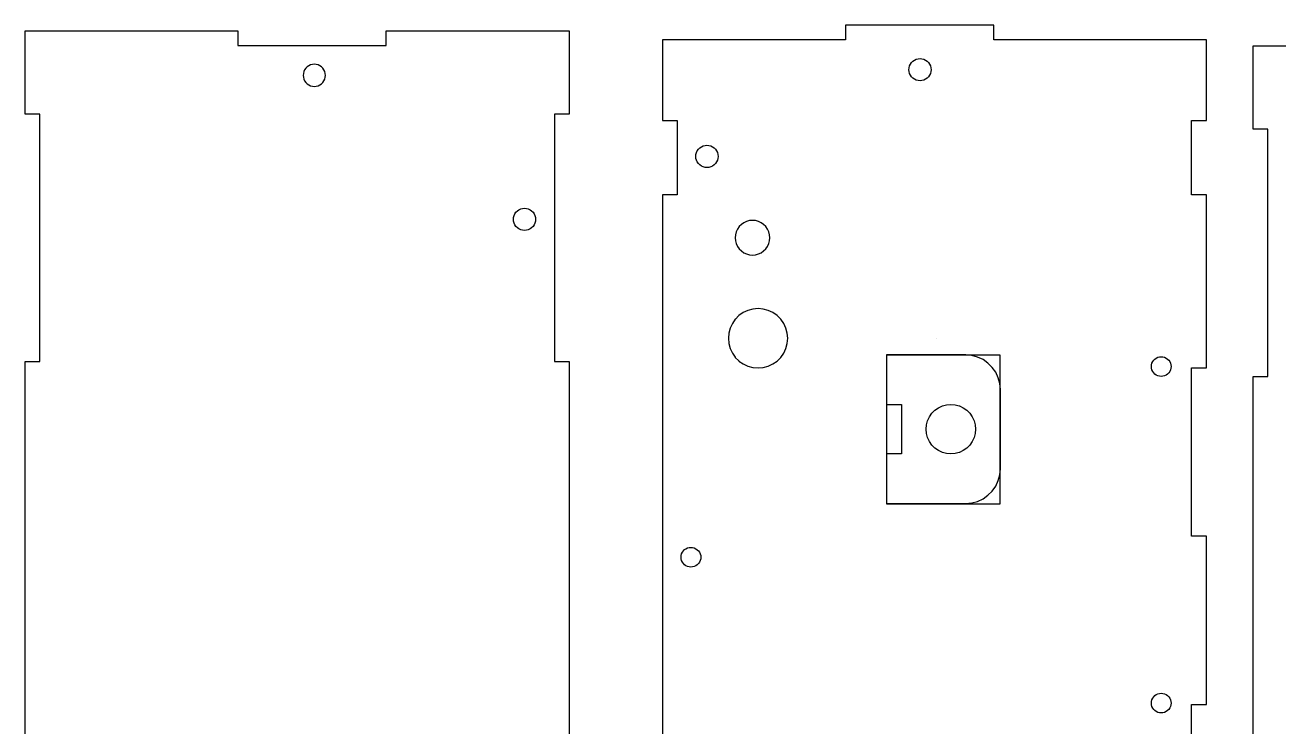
# Model space of a CAD drawing. Extents: x 6 to 603, y 12 to 301.
# Drawn here: x 8.3 to 261.8, y 159.2 to 301 of the extents above; entities that cross this region are included whole.
import ezdxf

# ---------------------------------------------------------------- set-up
doc = ezdxf.new("R2010")
doc.units = 0
doc.layers.add('Layer_1', color=7, linetype='CONTINUOUS')

msp = doc.modelspace()

# ---------------------------------------------------------------- linework, layer by layer
at = {"layer": 'Layer_1', "color": 7}
for p, q in [((8.305871, 299.859528), (8.305871, 299.915521)), ((8.305871, 299.915521), (51.16318, 299.915521)), ((8.305871, 283.064512), (8.305871, 299.859528)), ((51.16318, 299.915521), (51.306493, 299.915521)), ((51.306493, 299.915521), (51.306493, 296.925517)), ((81.306518, 299.905643), (81.306518, 299.915521)), ((81.306518, 299.915521), (118.182971, 299.915521)), ((81.306518, 296.91564), (81.306518, 299.905643)), ((118.182971, 299.915521), (118.306387, 299.915521)), ((118.306387, 299.915521), (118.306387, 299.859528)), ((118.306387, 299.859528), (118.306387, 283.064512)), ((174.241595, 301.045875), (174.141632, 301.045875)), ((174.141632, 301.045875), (174.141632, 298.055872)), ((204.141685, 301.045875), (174.241595, 301.045875)), ((204.141685, 301.035998), (204.141685, 301.045875)), ((204.141685, 298.045994), (204.141685, 301.035998)), ((51.306493, 296.925517), (51.306465, 296.91564)), ((51.306465, 296.91564), (81.206498, 296.91564)), ((81.206498, 296.91564), (81.306518, 296.91564)), ((174.018329, 298.045994), (137.14178, 298.045994)), ((137.14178, 298.045994), (137.14178, 281.811302)), ((174.141632, 298.045994), (174.018329, 298.045994)), ((174.141632, 298.055872), (174.141632, 298.045994)), ((246.998964, 298.045994), (204.141685, 298.045994)), ((247.142277, 298.045994), (246.998964, 298.045994)), ((247.142277, 297.991695), (247.142277, 298.045994)), ((247.142277, 281.757003), (247.142277, 297.991695)), ((256.566424, 296.818696), (256.566424, 296.874689)), ((256.566424, 296.874689), (299.423723, 296.874689)), ((256.566424, 280.02368), (256.566424, 296.818696)), ((188.111463, 293.974205), (188.465737, 294.13939)), ((188.465737, 294.13939), (188.468559, 294.13939)), ((188.468559, 294.13939), (188.846116, 294.240482)), ((188.846116, 294.240595), (189.235526, 294.274687)), ((188.846116, 294.240482), (188.846116, 294.240595)), ((189.235526, 294.274687), (189.235526, 294.274602)), ((189.235526, 294.274602), (189.624936, 294.240482)), ((189.624936, 294.240482), (189.624936, 294.240482)), ((189.624936, 294.240482), (190.002521, 294.139305)), ((190.002521, 294.139305), (190.002521, 294.139305)), ((190.002521, 294.139305), (190.356795, 293.974092)), ((64.660825, 291.653296), (64.55962, 291.275288)), ((64.82601, 292.007287), (64.660825, 291.653296)), ((64.660825, 291.653296), (64.660825, 291.653296)), ((65.050207, 292.328287), (64.82601, 292.007287)), ((64.82601, 292.007287), (64.82601, 292.007287)), ((65.326616, 292.605288), (65.050207, 292.328287)), ((65.050207, 292.328287), (65.050207, 292.328287)), ((65.646825, 292.829288), (65.326616, 292.605288)), ((65.326616, 292.605288), (65.326616, 292.605288)), ((66.001098, 292.995291), (65.646825, 292.829288)), ((65.646825, 292.829288), (65.646825, 292.829288)), ((66.378684, 293.096298), (66.001098, 292.995291)), ((66.001098, 292.995291), (66.001098, 292.995291)), ((66.768094, 293.130278), (66.378684, 293.096298)), ((66.378684, 293.096298), (66.378684, 293.096298)), ((66.770916, 293.130278), (66.768094, 293.130278)), ((67.160326, 293.096298), (66.770916, 293.130278)), ((67.163148, 293.096298), (67.160326, 293.096298)), ((67.540705, 292.995291), (67.163148, 293.096298)), ((67.894979, 292.830304), (67.540705, 292.995291)), ((67.540705, 292.995291), (67.540705, 292.995291)), ((68.21516, 292.606304), (67.894979, 292.830304)), ((67.894979, 292.830304), (67.894979, 292.830304)), ((68.491597, 292.330291), (68.21516, 292.606304)), ((68.21516, 292.606304), (68.21516, 292.606304)), ((68.491597, 292.327469), (68.491597, 292.330291)), ((68.715794, 292.007457), (68.491597, 292.327469)), ((68.880979, 291.653465), (68.715794, 292.007457)), ((68.715794, 292.007457), (68.715794, 292.007457)), ((68.881261, 291.653465), (68.880979, 291.653465)), ((68.982438, 291.275457), (68.881261, 291.653465)), ((187.023891, 291.642683), (186.989799, 292.032093)), ((186.989799, 292.032093), (186.989912, 292.032093)), ((186.989912, 292.032093), (187.024004, 292.421503)), ((187.024004, 291.642683), (187.023891, 291.642683)), ((187.024004, 292.421503), (187.024287, 292.421503)), ((187.125153, 291.265097), (187.024004, 291.642683)), ((187.024287, 292.421503), (187.125435, 292.799088)), ((187.125435, 292.799088), (187.290648, 293.15339)), ((187.125435, 292.799088), (187.125435, 292.799088)), ((187.290648, 293.15339), (187.514845, 293.473599)), ((187.290648, 293.15339), (187.290648, 293.15339)), ((187.514845, 293.473599), (187.791254, 293.749979)), ((187.514845, 293.473599), (187.514845, 293.473599)), ((187.791254, 293.749979), (188.111463, 293.974205)), ((187.791254, 293.749979), (187.791254, 293.749979)), ((188.111463, 293.974205), (188.111463, 293.974205)), ((190.356795, 293.974092), (190.356795, 293.974092)), ((190.356795, 293.974092), (190.677032, 293.749895)), ((190.677032, 293.749895), (190.677032, 293.749895)), ((190.677032, 293.749895), (190.953441, 293.473486)), ((190.953441, 293.473486), (190.953441, 293.473486)), ((190.953441, 293.473486), (191.177638, 293.153305)), ((191.177638, 293.153305), (191.177638, 293.153305)), ((191.177638, 293.153305), (191.342823, 292.799088)), ((191.443999, 291.642598), (191.342795, 291.265097)), ((191.342823, 292.799088), (191.342823, 292.799088)), ((191.342823, 292.799088), (191.444028, 292.421503)), ((191.444282, 291.642598), (191.443999, 291.642598)), ((191.444028, 292.421503), (191.444112, 292.421503)), ((191.444112, 292.421503), (191.478233, 292.032093)), ((191.47812, 292.032093), (191.444282, 291.642598)), ((191.478233, 292.032093), (191.47812, 292.032093)), ((64.525246, 290.886301), (64.525133, 290.883479)), ((64.525133, 290.883479), (64.559225, 290.494463)), ((64.559338, 291.275288), (64.525246, 290.886301)), ((64.559225, 290.494463), (64.559338, 290.494463)), ((64.55962, 291.275288), (64.559338, 291.275288)), ((64.559338, 290.494463), (64.66043, 290.116455)), ((64.66043, 290.116455), (64.660712, 290.116455)), ((64.660712, 290.116455), (64.825925, 289.761476)), ((64.825925, 289.761476), (64.825925, 289.761476)), ((64.825925, 289.761476), (65.050179, 289.441464)), ((65.050179, 289.441464), (65.050179, 289.441464)), ((65.050179, 289.441464), (65.326559, 289.165479)), ((65.326559, 289.165479), (65.326559, 289.165479)), ((65.326559, 289.165479), (65.646768, 288.940463)), ((67.894979, 288.941649), (68.215188, 289.165648)), ((68.215188, 289.165648), (68.491597, 289.441662)), ((68.215188, 289.165648), (68.215188, 289.165648)), ((68.491597, 289.441662), (68.715794, 289.761645)), ((68.491597, 289.441662), (68.491597, 289.441662)), ((68.715794, 289.761645), (68.880979, 290.116653)), ((68.715794, 289.761645), (68.715794, 289.761645)), ((68.880979, 290.116653), (68.982155, 290.493645)), ((68.880979, 290.116653), (68.880979, 290.116653)), ((68.982155, 290.493645), (68.982438, 290.496467)), ((68.98255, 291.275457), (68.982438, 291.275457)), ((68.982438, 290.496467), (69.016502, 290.885482)), ((69.016615, 290.885482), (68.98255, 291.275457)), ((69.016502, 290.885482), (69.016615, 290.885482)), ((187.125435, 291.265097), (187.125153, 291.265097)), ((187.290648, 290.910796), (187.125435, 291.265097)), ((187.514845, 290.590586), (187.290648, 290.910796)), ((187.290648, 290.910796), (187.290648, 290.910796)), ((187.791254, 290.314206), (187.514845, 290.590586)), ((187.514845, 290.590586), (187.514845, 290.590586)), ((188.111463, 290.089981), (187.791254, 290.314206)), ((187.791254, 290.314206), (187.791254, 290.314206)), ((188.465708, 289.924796), (188.111463, 290.089981)), ((188.111463, 290.089981), (188.111463, 290.089981)), ((188.843293, 289.823591), (188.465708, 289.924796)), ((188.465708, 289.924796), (188.465708, 289.924796)), ((189.232704, 289.789499), (188.843293, 289.823591)), ((188.843293, 289.823591), (188.843293, 289.823591)), ((189.235526, 289.789386), (189.232704, 289.789499)), ((189.624936, 289.823506), (189.235526, 289.789386)), ((190.002493, 289.924796), (189.624936, 289.823591)), ((189.624936, 289.823591), (189.624936, 289.823506)), ((190.356767, 290.089981), (190.002493, 289.924796)), ((190.002493, 289.924796), (190.002493, 289.924796)), ((190.676976, 290.314206), (190.356767, 290.089981)), ((190.356767, 290.089981), (190.356767, 290.089981)), ((190.953384, 290.590586), (190.676976, 290.314206)), ((190.676976, 290.314206), (190.676976, 290.314206)), ((191.177582, 290.910796), (190.953384, 290.590586)), ((190.953384, 290.590586), (190.953384, 290.590586)), ((191.342795, 291.265097), (191.177582, 290.910796)), ((191.177582, 290.910796), (191.177582, 290.910796)), ((191.342795, 291.265097), (191.342795, 291.265097)), ((65.646768, 288.940463), (65.646768, 288.940463)), ((65.646768, 288.940463), (66.001042, 288.77446)), ((66.001042, 288.77446), (66.001042, 288.77446)), ((66.001042, 288.77446), (66.378599, 288.673481)), ((66.378599, 288.673481), (66.378599, 288.673481)), ((66.378599, 288.673481), (66.768009, 288.639473)), ((66.768009, 288.639473), (67.157391, 288.673481)), ((66.768009, 288.639473), (66.768009, 288.639473)), ((67.157391, 288.673481), (67.160213, 288.673481)), ((67.160213, 288.673481), (67.537798, 288.775476)), ((67.537798, 288.775476), (67.540705, 288.776633)), ((67.540705, 288.776633), (67.894979, 288.941649)), ((67.894979, 288.941649), (67.894979, 288.941649)), ((8.315749, 283.064512), (8.305871, 283.064512)), ((11.306345, 283.064512), (8.315749, 283.064512)), ((11.306345, 282.898509), (11.306345, 283.064512)), ((11.306345, 233.064526), (11.306345, 282.898509)), ((115.316468, 283.064512), (115.306591, 283.064512)), ((115.306591, 283.064512), (115.306591, 233.231517)), ((118.306387, 283.064512), (115.316468, 283.064512)), ((137.14178, 281.811302), (137.141774, 281.757003)), ((137.141774, 281.757003), (140.132475, 281.757003)), ((140.132475, 281.757003), (140.142465, 281.757003)), ((140.142465, 281.757003), (140.142465, 266.806984)), ((244.142198, 281.706993), (244.142198, 281.757003)), ((244.142198, 281.757003), (247.132399, 281.757003)), ((244.142198, 266.757003), (244.142198, 281.706993)), ((247.132399, 281.757003), (247.142277, 281.757003)), ((256.576302, 280.02368), (256.566424, 280.02368)), ((259.566926, 280.02368), (256.576302, 280.02368)), ((259.566926, 279.857705), (259.566926, 280.02368)), ((259.566926, 230.023686), (259.566926, 279.857705)), ((144.708485, 276.22731), (145.028683, 276.451507)), ((145.028683, 276.451507), (145.029812, 276.451507)), ((145.029812, 276.451507), (145.384114, 276.61672)), ((145.384114, 276.61672), (145.385242, 276.617002)), ((145.385242, 276.617002), (145.762842, 276.718179)), ((145.762842, 276.718179), (145.764253, 276.718292)), ((145.764253, 276.718292), (146.153652, 276.752384)), ((146.153652, 276.752384), (146.155063, 276.752299)), ((146.155063, 276.752299), (146.544465, 276.718179)), ((146.544465, 276.718179), (146.545876, 276.718179)), ((146.545876, 276.718179), (146.923376, 276.617002)), ((146.923376, 276.617002), (146.924505, 276.617002)), ((146.924505, 276.617002), (147.278804, 276.451789)), ((147.278804, 276.451789), (147.279933, 276.451789)), ((147.279933, 276.451789), (147.600134, 276.227592)), ((143.903615, 274.503863), (143.903717, 274.506685)), ((143.937716, 274.114481), (143.903615, 274.503863)), ((143.903717, 274.506685), (143.937815, 274.896096)), ((143.937815, 274.114481), (143.937716, 274.114481)), ((143.937815, 274.896096), (143.938097, 274.898918)), ((144.039014, 273.736867), (143.937815, 274.114481)), ((143.938097, 274.898918), (144.039296, 275.276418)), ((144.039296, 275.276418), (144.039861, 275.276418)), ((144.039861, 275.276418), (144.205063, 275.63072)), ((144.205063, 275.63072), (144.205909, 275.63072)), ((144.205909, 275.63072), (144.430109, 275.950901)), ((144.430109, 275.950901), (144.430956, 275.950901)), ((144.430956, 275.950901), (144.707356, 276.22731)), ((144.707356, 276.22731), (144.708485, 276.22731)), ((147.600134, 276.227592), (147.60098, 276.227592)), ((147.60098, 276.227592), (147.87738, 275.951183)), ((147.87738, 275.951183), (147.878227, 275.951183)), ((147.878227, 275.951183), (148.102427, 275.630974)), ((148.102427, 275.630974), (148.102992, 275.630974)), ((148.102992, 275.630974), (148.26819, 275.276672)), ((148.26819, 275.276672), (148.268473, 275.276672)), ((148.369491, 274.114481), (148.268292, 273.736867)), ((148.268473, 275.276672), (148.369672, 274.899087)), ((148.369774, 274.117303), (148.369491, 274.114481)), ((148.369672, 274.899087), (148.369774, 274.896265)), ((148.369774, 274.896265), (148.403872, 274.506855)), ((148.403773, 274.504033), (148.369774, 274.117303)), ((148.403872, 274.506855), (148.403773, 274.504033)), ((144.039296, 273.736867), (144.039014, 273.736867)), ((144.204498, 273.382678), (144.039296, 273.736867)), ((144.205063, 273.382678), (144.204498, 273.382678)), ((144.429361, 273.062468), (144.205063, 273.382678)), ((144.430208, 273.062468), (144.429361, 273.062468)), ((144.706608, 272.78606), (144.430208, 273.062468)), ((144.707455, 272.78606), (144.706608, 272.78606)), ((145.027656, 272.561863), (144.707455, 272.78606)), ((145.028785, 272.561863), (145.027656, 272.561863)), ((145.383083, 272.396678), (145.028785, 272.561863)), ((145.384212, 272.396678), (145.383083, 272.396678)), ((145.761713, 272.295473), (145.384212, 272.396678)), ((145.763124, 272.295191), (145.761713, 272.295473)), ((146.152526, 272.261098), (145.763124, 272.295191)), ((146.153937, 272.260985), (146.152526, 272.261098)), ((146.543336, 272.295078), (146.153937, 272.260985)), ((146.544747, 272.295191), (146.543336, 272.295078)), ((146.922346, 272.396283), (146.544747, 272.295191)), ((146.923475, 272.396565), (146.922346, 272.396283)), ((147.277777, 272.561778), (146.923475, 272.396565)), ((147.278906, 272.561778), (147.277777, 272.561778)), ((147.599104, 272.785975), (147.278906, 272.561778)), ((147.600233, 272.785975), (147.599104, 272.785975)), ((147.876633, 273.062384), (147.600233, 272.785975)), ((147.877479, 273.062384), (147.876633, 273.062384)), ((148.101679, 273.382565), (147.877479, 273.062384)), ((148.102526, 273.382565), (148.101679, 273.382565)), ((148.267728, 273.736867), (148.102526, 273.382565)), ((148.268292, 273.736867), (148.267728, 273.736867)), ((140.132475, 266.757003), (137.141774, 266.757003)), ((137.141774, 266.757003), (137.141774, 113.269973)), ((140.142465, 266.757003), (140.132475, 266.757003)), ((140.142465, 266.806984), (140.142465, 266.757003)), ((247.132399, 266.757003), (244.142198, 266.757003)), ((247.142277, 266.757003), (247.132399, 266.757003)), ((247.142277, 266.640388), (247.142277, 266.757003)), ((247.142277, 231.756954), (247.142277, 266.640388)), ((107.827617, 263.510632), (108.147826, 263.735647)), ((108.147826, 263.735647), (108.502128, 263.900634)), ((108.147826, 263.735647), (108.147826, 263.735647)), ((108.502128, 263.900634), (108.50495, 263.900634)), ((108.50495, 263.900634), (108.882451, 264.001642)), ((108.882451, 264.001642), (108.885273, 264.001642)), ((108.885273, 264.001642), (109.274683, 264.035621)), ((109.274683, 264.035621), (109.277506, 264.035621)), ((109.277506, 264.035621), (109.667, 264.001642)), ((109.667, 264.001642), (109.667, 264.001642)), ((109.667, 264.001642), (110.041679, 263.900634)), ((110.041679, 263.900634), (110.041679, 263.900634)), ((110.041679, 263.900634), (110.395868, 263.735647)), ((110.395868, 263.735647), (110.395868, 263.735647)), ((110.395868, 263.735647), (110.716077, 263.511648)), ((107.06034, 261.402629), (107.026247, 261.791644)), ((107.026247, 261.791644), (107.026445, 261.791644)), ((107.026445, 261.791644), (107.060452, 262.181647)), ((107.060452, 261.399807), (107.06034, 261.402629)), ((107.060452, 262.181647), (107.060735, 262.181647)), ((107.161629, 261.022814), (107.060452, 261.399807)), ((107.060735, 262.181647), (107.161827, 262.559627)), ((107.161827, 262.559627), (107.327011, 262.913647)), ((107.161827, 262.559627), (107.161827, 262.559627)), ((107.327011, 262.913647), (107.551237, 263.23363)), ((107.327011, 262.913647), (107.327011, 262.913647)), ((107.551237, 263.23363), (107.827617, 263.510632)), ((107.551237, 263.23363), (107.551237, 263.23363)), ((107.827617, 263.510632), (107.827617, 263.510632)), ((110.716077, 263.511648), (110.716077, 263.511648)), ((110.716077, 263.511648), (110.992485, 263.234646)), ((110.992485, 263.234646), (110.992485, 263.234646)), ((110.992485, 263.234646), (111.216683, 262.914635)), ((111.216683, 262.914635), (111.216683, 262.914635)), ((111.216683, 262.914635), (111.381867, 262.560643)), ((111.381867, 262.560643), (111.38215, 262.557821)), ((111.38215, 262.557821), (111.483354, 262.180829)), ((111.483354, 261.398988), (111.382262, 261.021008)), ((111.483354, 262.180829), (111.483467, 262.178006)), ((111.517362, 261.788991), (111.483354, 261.398988)), ((111.483354, 261.398988), (111.483354, 261.398988)), ((111.483467, 262.178006), (111.517447, 261.788991)), ((111.517447, 261.788991), (111.517362, 261.788991)), ((153.616719, 261.111198), (153.11862, 260.762484)), ((153.618413, 261.111198), (153.616719, 261.111198)), ((154.169511, 261.368189), (153.618413, 261.111198)), ((154.171486, 261.368189), (154.169511, 261.368189)), ((154.758788, 261.525585), (154.171486, 261.368189)), ((154.760763, 261.525782), (154.758788, 261.525585)), ((155.366562, 261.578784), (154.760763, 261.525782)), ((155.368538, 261.578586), (155.366562, 261.578784)), ((155.974237, 261.525585), (155.368538, 261.578586)), ((155.976213, 261.525585), (155.974237, 261.525585)), ((156.563514, 261.368189), (155.976213, 261.525585)), ((156.56549, 261.368189), (156.563514, 261.368189)), ((157.116588, 261.111198), (156.56549, 261.368189)), ((157.118281, 261.111198), (157.116588, 261.111198)), ((157.616384, 260.762399), (157.118281, 261.111198)), ((107.161911, 261.019992), (107.161629, 261.022814)), ((107.327124, 260.666001), (107.161911, 261.019992)), ((107.551322, 260.345989), (107.327124, 260.666001)), ((107.327124, 260.666001), (107.327124, 260.666001)), ((107.82773, 260.068988), (107.551322, 260.345989)), ((107.551322, 260.345989), (107.551322, 260.345989)), ((108.147911, 259.844988), (107.82773, 260.068988)), ((107.82773, 260.068988), (107.82773, 260.068988)), ((108.502213, 259.680001), (108.147911, 259.844988)), ((108.147911, 259.844988), (108.147911, 259.844988)), ((108.879826, 259.578994), (108.502213, 259.680001)), ((108.502213, 259.680001), (108.502213, 259.680001)), ((109.269208, 259.544986), (108.879826, 259.578994)), ((108.879826, 259.578994), (108.879826, 259.578994)), ((109.27203, 259.544986), (109.269208, 259.544986)), ((109.661554, 259.578994), (109.27203, 259.544986)), ((109.664376, 259.578994), (109.661554, 259.578994)), ((110.041848, 259.680001), (109.664376, 259.578994)), ((110.39615, 259.844988), (110.041848, 259.680001)), ((110.041848, 259.680001), (110.041848, 259.680001)), ((110.716359, 260.070004), (110.39615, 259.844988)), ((110.39615, 259.844988), (110.39615, 259.844988)), ((110.992768, 260.347005), (110.716359, 260.070004)), ((110.716359, 260.070004), (110.716359, 260.070004)), ((111.21705, 260.666989), (110.992768, 260.347005)), ((110.992768, 260.347005), (110.992768, 260.347005)), ((111.382262, 261.021008), (111.21705, 260.666989)), ((111.21705, 260.666989), (111.21705, 260.666989)), ((111.382262, 261.021008), (111.382262, 261.021008)), ((151.919974, 258.684708), (151.867074, 258.079002)), ((151.920538, 258.68753), (151.919974, 258.684708)), ((152.077939, 259.274834), (151.920538, 258.68753)), ((152.078786, 259.277657), (152.077939, 259.274834)), ((152.335786, 259.828752), (152.078786, 259.277657)), ((152.336915, 259.831574), (152.335786, 259.828752)), ((152.685615, 260.329668), (152.336915, 259.831574)), ((152.687026, 260.33249), (152.685615, 260.329668)), ((153.116926, 260.762484), (152.687026, 260.33249)), ((153.11862, 260.762484), (153.116926, 260.762484)), ((157.617795, 260.759577), (157.616384, 260.762399)), ((158.047693, 260.329583), (157.617795, 260.759577)), ((158.048822, 260.326761), (158.047693, 260.329583)), ((158.397623, 259.828752), (158.048822, 260.326761)), ((158.39847, 259.82593), (158.397623, 259.828752)), ((158.65547, 259.274834), (158.39847, 259.82593)), ((158.656034, 259.272012), (158.65547, 259.274834)), ((158.813435, 258.684595), (158.656034, 259.272012)), ((158.813633, 258.681773), (158.813435, 258.684595)), ((158.866634, 258.076067), (158.813633, 258.681773)), ((151.867074, 258.079002), (151.866874, 258.07618)), ((151.866874, 258.07618), (151.919875, 257.47039)), ((151.919773, 257.470475), (152.077174, 256.883086)), ((151.919875, 257.47039), (151.919773, 257.470475)), ((152.077174, 256.883086), (152.077739, 256.880263)), ((152.077739, 256.880263), (152.334637, 256.329168)), ((152.334637, 256.329168), (152.335484, 256.326346)), ((152.335484, 256.326346), (152.684285, 255.828337)), ((158.047794, 255.822579), (158.396593, 256.320701)), ((158.396593, 256.320701), (158.397722, 256.323524)), ((158.397722, 256.323524), (158.654623, 256.874619)), ((158.654623, 256.874619), (158.65547, 256.877441)), ((158.65547, 256.877441), (158.812871, 257.464746)), ((158.812871, 257.464746), (158.813435, 257.467568)), ((158.813435, 257.467568), (158.866434, 258.073245)), ((158.866434, 258.073245), (158.866634, 258.076067)), ((152.684285, 255.828337), (152.685414, 255.825514)), ((152.685414, 255.825514), (153.115414, 255.395521)), ((153.115414, 255.395521), (153.116825, 255.392698)), ((153.116825, 255.392698), (153.614924, 255.0439)), ((153.614924, 255.0439), (153.616618, 255.0439)), ((153.616618, 255.0439), (154.167719, 254.786908)), ((154.167719, 254.786908), (154.169412, 254.786908)), ((154.169412, 254.786908), (154.756711, 254.629485)), ((154.756711, 254.629485), (154.758686, 254.629485)), ((154.758686, 254.629485), (155.364488, 254.576483)), ((155.364488, 254.576483), (155.366463, 254.576399)), ((155.366463, 254.576399), (155.972163, 254.629287)), ((155.972163, 254.629287), (155.974138, 254.629485)), ((155.974138, 254.629485), (156.561539, 254.78688)), ((156.561539, 254.78688), (156.563514, 254.78688)), ((156.563514, 254.78688), (157.114613, 255.0439)), ((157.114613, 255.0439), (157.116588, 255.0439)), ((157.116588, 255.0439), (157.614691, 255.392585)), ((157.614691, 255.392585), (157.616384, 255.392585)), ((157.616384, 255.392585), (158.046383, 255.822579)), ((158.046383, 255.822579), (158.047794, 255.822579)), ((154.434678, 243.395686), (153.489877, 242.95508)), ((154.438093, 243.395686), (154.434678, 243.395686)), ((155.445093, 243.66549), (154.438093, 243.395686)), ((155.448593, 243.665772), (155.445093, 243.66549)), ((156.48719, 243.756676), (155.448593, 243.665772)), ((156.49069, 243.756394), (156.48719, 243.756676)), ((157.52929, 243.66549), (156.49069, 243.756394)), ((157.532592, 243.66549), (157.52929, 243.66549)), ((158.539694, 243.395686), (157.532592, 243.66549)), ((158.542798, 243.392863), (158.539694, 243.395686)), ((159.487698, 242.952258), (158.542798, 243.392863)), ((151.890041, 241.614243), (151.292041, 240.760238)), ((151.892581, 241.617065), (151.890041, 241.614243)), ((152.629783, 242.354257), (151.892581, 241.617065)), ((152.632689, 242.35708), (152.629783, 242.354257)), ((153.486688, 242.95508), (152.632689, 242.35708)), ((153.489877, 242.95508), (153.486688, 242.95508)), ((159.490605, 242.949436), (159.487698, 242.952258)), ((160.344601, 242.351435), (159.490605, 242.949436)), ((160.347423, 242.348613), (160.344601, 242.351435)), ((161.084616, 241.61142), (160.347423, 242.348613)), ((161.087438, 241.608598), (161.084616, 241.61142)), ((161.685438, 240.754594), (161.087438, 241.608598)), ((150.577409, 238.799019), (150.486508, 237.760413)), ((150.578256, 238.802406), (150.577409, 238.799019)), ((150.848054, 239.809403), (150.578256, 238.802406)), ((150.849465, 239.812508), (150.848054, 239.809403)), ((151.290065, 240.757416), (150.849465, 239.812508)), ((151.292041, 240.760238), (151.290065, 240.757416)), ((161.685438, 240.751489), (161.685438, 240.754594)), ((162.126044, 239.806581), (161.685438, 240.751489)), ((162.126044, 239.803194), (162.126044, 239.806581)), ((162.395848, 238.796113), (162.126044, 239.803194)), ((162.39613, 238.792726), (162.395848, 238.796113)), ((162.487034, 237.75412), (162.39613, 238.792726)), ((150.486508, 237.760413), (150.486226, 237.757027)), ((150.486226, 237.757027), (150.577127, 236.718449)), ((150.577127, 236.718449), (150.577773, 236.714949)), ((150.577773, 236.714949), (150.847575, 235.707952)), ((162.126044, 235.701743), (162.395848, 236.708741)), ((162.395848, 236.712127), (162.486752, 237.750733)), ((162.395848, 236.708741), (162.395848, 236.712127)), ((162.486752, 237.750733), (162.487034, 237.75412)), ((192.486669, 237.757365), (192.486557, 237.757168)), ((192.486557, 237.757168), (192.486557, 237.757168)), ((192.486557, 237.757168), (192.486557, 237.757055)), ((192.486557, 237.757055), (192.486557, 237.75697)), ((192.486557, 237.75697), (192.486557, 237.756857)), ((192.486557, 237.756857), (192.486557, 237.756857)), ((192.486557, 237.756857), (192.486669, 237.75666)), ((192.486782, 237.757648), (192.486669, 237.757563)), ((192.486669, 237.757563), (192.486669, 237.75745)), ((192.486669, 237.75745), (192.486669, 237.757365)), ((192.486669, 237.757365), (192.486669, 237.757365)), ((192.486669, 237.75666), (192.486669, 237.75666)), ((192.486669, 237.75666), (192.486669, 237.756547)), ((192.486669, 237.756547), (192.486782, 237.756462)), ((192.486867, 237.757761), (192.486782, 237.757648)), ((192.486782, 237.757648), (192.486782, 237.757648)), ((192.486782, 237.756462), (192.486782, 237.756349)), ((192.486782, 237.756349), (192.486867, 237.756349)), ((192.48698, 237.757761), (192.486867, 237.757761)), ((192.486867, 237.756349), (192.48698, 237.756265)), ((192.487065, 237.757873), (192.48698, 237.757761)), ((192.48698, 237.756265), (192.48698, 237.756265)), ((192.48698, 237.756265), (192.487065, 237.756152)), ((192.487177, 237.757958), (192.487065, 237.757873)), ((192.487065, 237.757873), (192.487065, 237.757873)), ((192.487065, 237.756152), (192.487177, 237.756152)), ((192.487262, 237.757958), (192.487177, 237.757958)), ((192.487177, 237.756152), (192.487262, 237.756067)), ((192.487375, 237.758071), (192.487262, 237.757958)), ((192.487262, 237.756067), (192.487262, 237.756067)), ((192.487262, 237.756067), (192.487375, 237.756067)), ((192.487573, 237.758071), (192.487375, 237.758071)), ((192.487375, 237.758071), (192.487375, 237.758071)), ((192.487375, 237.756067), (192.48746, 237.756067)), ((192.48746, 237.756067), (192.487573, 237.756067)), ((192.487657, 237.758071), (192.487573, 237.758071)), ((192.487573, 237.758071), (192.487573, 237.758071)), ((192.487573, 237.756067), (192.487657, 237.756067)), ((192.48777, 237.758071), (192.487657, 237.758071)), ((192.487657, 237.756067), (192.48777, 237.756067)), ((192.487883, 237.757958), (192.48777, 237.758071)), ((192.48777, 237.756067), (192.48777, 237.756067)), ((192.48777, 237.756067), (192.487883, 237.756067)), ((192.488081, 237.757958), (192.487883, 237.757958)), ((192.487883, 237.757958), (192.487883, 237.757958)), ((192.487883, 237.756067), (192.487968, 237.756152)), ((192.487968, 237.756152), (192.488081, 237.756152)), ((192.488081, 237.757873), (192.488081, 237.757958)), ((192.488165, 237.757873), (192.488081, 237.757873)), ((192.488081, 237.756152), (192.488165, 237.756265)), ((192.488081, 237.756152), (192.488081, 237.756152)), ((192.488165, 237.757761), (192.488165, 237.757873)), ((192.488278, 237.757761), (192.488165, 237.757761)), ((192.488165, 237.756265), (192.488278, 237.756265)), ((192.488363, 237.757648), (192.488278, 237.757761)), ((192.488278, 237.756265), (192.488363, 237.756349)), ((192.488363, 237.757563), (192.488363, 237.757648)), ((192.488476, 237.757563), (192.488363, 237.757563)), ((192.488363, 237.756462), (192.488476, 237.756547)), ((192.488363, 237.756349), (192.488363, 237.756462)), ((192.488476, 237.75745), (192.488476, 237.757563)), ((192.488476, 237.757365), (192.488476, 237.75745)), ((192.48856, 237.757253), (192.488476, 237.757365)), ((192.488476, 237.75666), (192.48856, 237.756773)), ((192.488476, 237.756547), (192.488476, 237.75666)), ((192.488476, 237.756547), (192.488476, 237.756547)), ((192.48856, 237.757168), (192.48856, 237.757253)), ((192.48856, 237.757055), (192.48856, 237.757168)), ((192.48856, 237.756857), (192.48856, 237.757055)), ((192.48856, 237.757055), (192.48856, 237.757055)), ((192.48856, 237.756773), (192.48856, 237.756857)), ((192.48856, 237.756857), (192.48856, 237.756857)), ((115.306591, 233.231517), (115.306591, 233.064526)), ((150.847575, 235.707952), (150.848421, 235.704566)), ((150.848421, 235.704566), (151.289021, 234.759686)), ((151.289021, 234.759686), (151.290432, 234.756581)), ((151.290432, 234.756581), (151.88843, 233.902577)), ((151.88843, 233.902577), (151.890405, 233.899755)), ((151.890405, 233.899755), (152.627607, 233.162562)), ((160.344601, 233.156889), (161.081793, 233.89411)), ((161.081793, 233.89411), (161.084616, 233.896932)), ((161.084616, 233.896932), (161.682616, 234.750909)), ((161.682616, 234.750909), (161.685438, 234.753731)), ((161.685438, 234.753731), (162.126044, 235.698639)), ((162.126044, 235.698639), (162.126044, 235.701743)), ((205.387273, 234.315948), (182.463886, 234.315948)), ((182.463886, 234.315948), (182.463886, 234.215956)), ((182.463886, 234.215956), (182.463886, 204.315951)), ((198.41219, 234.381073), (182.466183, 234.381073)), ((182.466183, 234.381073), (182.466183, 224.41417)), ((198.466179, 234.381073), (198.41219, 234.381073)), ((198.470131, 234.381073), (198.466179, 234.381073)), ((199.681118, 234.275071), (198.470131, 234.381073)), ((199.685069, 234.275071), (199.681118, 234.275071)), ((200.860073, 233.960252), (199.685069, 234.275071)), ((200.864024, 233.95743), (200.860073, 233.960252)), ((201.966017, 233.443531), (200.864024, 233.95743)), ((201.969122, 233.440709), (201.966017, 233.443531)), ((202.96514, 232.743225), (201.969122, 233.440709)), ((205.463868, 234.315948), (205.387273, 234.315948)), ((205.463868, 204.415971), (205.463868, 234.315948)), ((236.268593, 233.029861), (236.467898, 233.314454)), ((236.467898, 233.314454), (236.713601, 233.560157)), ((236.467898, 233.314454), (236.467898, 233.314454)), ((236.713601, 233.560157), (236.998307, 233.759462)), ((236.713601, 233.560157), (236.713601, 233.560157)), ((236.998307, 233.759462), (237.31321, 233.906274)), ((236.998307, 233.759462), (236.998307, 233.759462)), ((237.31321, 233.906274), (237.648885, 233.996162)), ((237.31321, 233.906274), (237.31321, 233.906274)), ((237.648885, 233.996359), (237.995087, 234.026557)), ((237.648885, 233.996162), (237.648885, 233.996359)), ((237.995087, 234.026557), (237.995087, 234.026472)), ((237.995087, 234.026472), (238.341289, 233.996162)), ((238.341289, 233.996162), (238.341289, 233.995879)), ((238.341289, 233.995879), (238.676908, 233.905992)), ((238.676908, 233.905992), (238.676908, 233.905992)), ((238.676908, 233.905992), (238.991812, 233.75918)), ((238.991812, 233.75918), (238.991812, 233.75918)), ((238.991812, 233.75918), (239.276405, 233.559874)), ((239.276405, 233.559874), (239.276405, 233.559874)), ((239.276405, 233.559874), (239.521994, 233.314172)), ((239.521994, 233.314172), (239.521994, 233.314172)), ((239.521994, 233.314172), (239.7213, 233.029579)), ((8.305871, 143.364503), (8.305871, 233.064526)), ((8.305871, 233.064526), (11.296467, 233.064526)), ((11.296467, 233.064526), (11.306345, 233.064526)), ((115.306591, 233.064526), (118.296509, 233.064526)), ((118.296509, 233.064526), (118.306387, 233.064526)), ((118.306387, 233.064526), (118.306387, 232.764524)), ((118.306387, 232.764524), (118.306387, 143.0645)), ((152.627607, 233.162562), (152.629864, 233.15974)), ((152.629864, 233.15974), (153.483863, 232.561824)), ((153.483863, 232.561824), (153.48677, 232.559001)), ((153.48677, 232.559001), (154.431673, 232.118311)), ((154.431673, 232.118311), (154.434777, 232.115489)), ((154.434777, 232.115489), (155.441876, 231.845685)), ((155.441876, 231.845685), (155.445178, 231.845685)), ((155.445178, 231.845685), (156.483778, 231.754894)), ((156.483778, 231.754894), (156.487278, 231.754612)), ((156.487278, 231.754612), (157.525878, 231.845403)), ((157.525878, 231.845403), (157.529378, 231.845685)), ((157.529378, 231.845685), (158.536378, 232.115574)), ((158.536378, 232.115574), (158.539792, 232.115574)), ((158.539792, 232.115574), (159.484591, 232.556179)), ((159.484591, 232.556179), (159.48778, 232.556179)), ((159.48778, 232.556179), (160.341778, 233.154067)), ((160.341778, 233.154067), (160.344601, 233.156889)), ((202.968245, 232.740403), (202.96514, 232.743225)), ((203.828232, 231.8805), (202.968245, 232.740403)), ((203.831055, 231.877113), (203.828232, 231.8805)), ((204.529075, 230.880925), (203.831055, 231.877113)), ((204.531897, 230.877256), (204.529075, 230.880925)), ((205.04588, 229.775037), (204.531897, 230.877256)), ((236.031413, 231.687161), (236.001216, 232.033278)), ((236.001216, 232.033278), (236.001329, 232.033278)), ((236.001329, 232.033278), (236.031526, 232.379367)), ((236.031526, 231.687161), (236.031413, 231.687161)), ((236.031526, 232.379367), (236.031809, 232.379367)), ((236.121527, 231.35157), (236.031526, 231.687161)), ((236.031809, 232.379367), (236.121809, 232.714957)), ((236.121809, 231.35157), (236.121527, 231.35157)), ((236.121809, 232.714957), (236.268593, 233.029861)), ((236.121809, 232.714957), (236.121809, 232.714957)), ((236.268593, 231.036667), (236.121809, 231.35157)), ((236.268593, 233.029861), (236.268593, 233.029861)), ((236.467898, 230.752074), (236.268593, 231.036667)), ((236.268593, 231.036667), (236.268593, 231.036667)), ((236.713601, 230.506371), (236.467898, 230.752074)), ((236.467898, 230.752074), (236.467898, 230.752074)), ((239.521712, 230.752074), (239.276009, 230.506371)), ((239.720989, 231.036667), (239.521712, 230.752074)), ((239.521712, 230.752074), (239.521712, 230.752074)), ((239.867914, 231.35157), (239.720989, 231.036667)), ((239.720989, 231.036667), (239.720989, 231.036667)), ((239.7213, 233.029579), (239.7213, 233.029579)), ((239.7213, 233.029579), (239.868112, 232.714675)), ((239.868196, 231.35157), (239.867914, 231.35157)), ((239.868112, 232.714675), (239.868394, 232.714675)), ((239.958197, 231.687161), (239.868196, 231.35157)), ((239.868394, 232.714675), (239.958366, 232.379085)), ((239.958479, 231.687161), (239.958197, 231.687161)), ((239.958366, 232.379085), (239.958479, 232.379085)), ((239.958479, 232.379085), (239.98879, 232.032883)), ((239.988677, 232.032883), (239.958479, 231.687161)), ((239.98879, 232.032883), (239.988677, 232.032883)), ((244.142198, 231.64367), (244.142198, 231.756954)), ((244.142198, 231.756954), (247.132399, 231.756954)), ((244.142198, 197.756966), (244.142198, 231.64367)), ((247.132399, 231.756954), (247.142277, 231.756954)), ((205.04588, 229.771086), (205.04588, 229.775037)), ((205.359881, 228.596393), (205.04588, 229.771086)), ((205.359881, 228.592442), (205.359881, 228.596393)), ((205.465883, 227.380946), (205.359881, 228.592442)), ((236.998194, 230.307066), (236.713601, 230.506371)), ((236.713601, 230.506371), (236.713601, 230.506371)), ((237.313097, 230.160169), (236.998194, 230.307066)), ((236.998194, 230.307066), (236.998194, 230.307066)), ((237.648716, 230.070253), (237.313097, 230.160169)), ((237.313097, 230.160169), (237.313097, 230.160169)), ((237.648716, 230.069971), (237.648716, 230.070253)), ((237.994805, 230.039688), (237.648716, 230.069971)), ((238.340894, 230.069886), (237.994805, 230.039575)), ((237.994805, 230.039575), (237.994805, 230.039688)), ((238.676485, 230.159887), (238.340894, 230.069971)), ((238.340894, 230.069971), (238.340894, 230.069886)), ((238.991388, 230.307066), (238.676485, 230.160169)), ((238.676485, 230.160169), (238.676485, 230.159887)), ((239.276009, 230.506371), (238.991388, 230.307066)), ((238.991388, 230.307066), (238.991388, 230.307066)), ((239.276009, 230.506371), (239.276009, 230.506371)), ((256.566453, 140.323671), (256.566453, 230.023686)), ((256.566453, 230.023686), (259.557049, 230.023686)), ((259.557049, 230.023686), (259.566926, 230.023686)), ((205.465883, 211.433838), (205.465883, 227.380946)), ((182.466183, 224.41417), (182.466183, 224.380868)), ((182.466183, 224.380868), (182.476061, 224.380868)), ((182.476061, 224.380868), (185.466064, 224.38067)), ((185.466064, 224.38067), (185.466064, 224.347255)), ((185.466064, 224.347255), (185.466064, 214.380634)), ((191.637051, 222.598493), (192.251053, 223.212693)), ((192.251053, 223.212693), (192.254158, 223.215516)), ((192.254158, 223.215516), (192.96516, 223.713722)), ((192.96516, 223.713722), (192.968265, 223.713722)), ((192.968265, 223.713722), (193.755241, 224.080837)), ((193.755241, 224.080837), (193.758346, 224.080837)), ((193.758346, 224.080837), (194.597336, 224.305627)), ((194.597336, 224.305627), (194.600441, 224.305627)), ((194.600441, 224.305627), (195.465452, 224.381319)), ((195.465452, 224.381319), (195.468556, 224.381319)), ((195.468556, 224.381319), (196.333567, 224.305627)), ((196.333567, 224.305627), (196.336672, 224.305627)), ((196.336672, 224.305627), (197.175662, 224.080724)), ((197.175662, 224.080724), (197.178766, 224.080724)), ((197.178766, 224.080724), (197.965771, 223.713638)), ((197.965771, 223.713638), (197.968593, 223.710816)), ((197.968593, 223.710816), (198.680584, 223.212609)), ((198.680584, 223.212609), (198.683406, 223.209786)), ((198.683406, 223.209786), (199.297409, 222.595586)), ((190.541408, 220.252126), (190.766423, 221.091229)), ((190.766423, 221.094051), (191.133397, 221.881366)), ((190.766423, 221.091229), (190.766423, 221.094051)), ((191.133397, 221.881366), (191.136219, 221.884189)), ((191.136219, 221.884189), (191.634229, 222.595671)), ((191.634229, 222.595671), (191.637051, 222.598493)), ((199.297409, 222.595586), (199.300231, 222.592764)), ((199.300231, 222.592764), (199.79824, 221.881254)), ((199.79824, 221.881254), (199.79824, 221.878431)), ((199.79824, 221.878431), (200.16623, 221.091229)), ((200.16623, 221.091229), (200.16623, 221.088407)), ((200.16623, 221.088407), (200.391217, 220.249304)), ((190.465405, 219.38401), (190.541408, 220.249304)), ((190.465405, 219.381188), (190.465405, 219.38401)), ((190.541408, 218.515782), (190.465405, 219.381188)), ((190.541408, 220.249304), (190.541408, 220.252126)), ((190.541408, 218.51296), (190.541408, 218.515782)), ((190.766423, 217.673941), (190.541408, 218.51296)), ((200.391217, 218.510137), (200.167217, 217.671091)), ((200.391217, 220.249304), (200.391217, 220.246481)), ((200.391217, 220.246481), (200.46722, 219.38116)), ((200.46722, 219.378338), (200.391217, 218.51296)), ((200.391217, 218.51296), (200.391217, 218.510137)), ((200.46722, 219.38116), (200.46722, 219.378338)), ((190.766423, 217.671119), (190.766423, 217.673941)), ((191.133397, 216.88386), (190.766423, 217.671119)), ((191.133397, 216.881038), (191.133397, 216.88386)), ((191.631406, 216.169471), (191.133397, 216.881038)), ((191.634229, 216.166649), (191.631406, 216.169471)), ((192.248231, 215.55242), (191.634229, 216.166649)), ((192.251053, 215.549598), (192.248231, 215.55242)), ((192.963044, 215.051363), (192.251053, 215.549598)), ((198.678749, 215.546748), (197.966759, 215.048512)), ((198.681571, 215.54957), (198.678749, 215.546748)), ((199.295574, 216.163798), (198.681571, 215.54957)), ((199.298396, 216.16662), (199.295574, 216.163798)), ((199.797393, 216.878187), (199.298396, 216.16662)), ((200.164395, 217.668268), (199.797393, 216.88101)), ((199.797393, 216.88101), (199.797393, 216.878187)), ((200.167217, 217.671091), (200.164395, 217.668268)), ((185.456187, 214.380634), (182.466183, 214.380634)), ((182.466183, 214.380634), (182.466183, 204.413758)), ((185.466064, 214.380634), (185.456187, 214.380634)), ((192.965866, 215.048541), (192.963044, 215.051363)), ((193.752871, 214.681426), (192.965866, 215.048541)), ((193.755975, 214.681426), (193.752871, 214.681426)), ((194.594965, 214.456608), (193.755975, 214.681426)), ((194.59807, 214.456608), (194.594965, 214.456608)), ((195.463081, 214.380888), (194.59807, 214.456608)), ((195.466411, 214.380634), (195.463081, 214.380888)), ((196.331422, 214.456354), (195.466411, 214.380634)), ((196.334527, 214.456608), (196.331422, 214.456354)), ((197.173545, 214.681426), (196.334527, 214.456608)), ((197.17665, 214.681426), (197.173545, 214.681426)), ((197.963655, 215.048512), (197.17665, 214.681426)), ((197.966759, 215.048512), (197.963655, 215.048512)), ((205.359881, 210.165052), (205.465883, 211.376547)), ((205.465883, 211.380498), (205.465883, 211.433838)), ((205.465883, 211.376547), (205.465883, 211.380498)), ((203.828232, 206.88103), (204.526253, 207.877218)), ((204.526253, 207.877218), (204.529075, 207.880604)), ((204.529075, 207.880604), (205.043058, 208.982767)), ((205.043058, 208.982767), (205.04588, 208.986436)), ((205.04588, 208.986436), (205.359881, 210.161101)), ((205.359881, 210.161101), (205.359881, 210.165052)), ((201.962094, 205.315091), (201.966045, 205.317914)), ((201.966045, 205.317914), (202.962036, 206.015454)), ((202.962036, 206.015454), (202.96514, 206.018276)), ((202.96514, 206.018276), (203.825128, 206.878207)), ((203.825128, 206.878207), (203.828232, 206.88103)), ((182.463886, 204.315951), (182.540537, 204.315951)), ((182.466183, 204.413758), (182.466183, 204.380428)), ((182.466183, 204.380428), (182.519185, 204.380428)), ((182.519185, 204.380428), (198.466179, 204.380428)), ((182.540537, 204.315951), (205.463868, 204.315951)), ((198.466179, 204.380428), (199.677195, 204.486402)), ((199.677195, 204.486402), (199.681146, 204.486402)), ((199.681146, 204.486402), (200.85615, 204.801165)), ((200.85615, 204.801165), (200.860101, 204.801165)), ((200.860101, 204.801165), (201.962094, 205.315091)), ((205.463868, 204.315951), (205.463868, 204.415971)), ((244.152076, 197.756966), (244.142198, 197.756966)), ((247.142277, 197.756966), (244.152076, 197.756966)), ((247.142277, 197.643964), (247.142277, 197.756966)), ((141.631794, 195.034961), (141.916396, 195.233955)), ((141.916396, 195.233955), (141.917524, 195.233955)), ((141.917524, 195.233955), (142.232425, 195.379949)), ((142.232425, 195.379949), (142.233554, 195.379949)), ((142.233554, 195.379949), (142.569153, 195.46995)), ((142.569153, 195.46995), (142.570282, 195.46995)), ((142.570282, 195.46995), (142.916382, 195.49995)), ((142.916382, 195.49995), (142.917511, 195.49995)), ((142.917511, 195.49995), (143.263612, 195.46995)), ((143.263612, 195.46995), (143.26474, 195.46995)), ((143.26474, 195.46995), (143.600339, 195.379949)), ((143.600339, 195.379949), (143.601186, 195.379949)), ((143.601186, 195.379949), (143.916087, 195.232968)), ((143.916087, 195.232968), (143.917216, 195.232968)), ((143.917216, 195.232968), (144.201814, 195.033945)), ((247.142277, 163.756989), (247.142277, 197.643964)), ((140.94679, 193.160977), (140.916491, 193.506953)), ((140.916491, 193.506953), (140.916592, 193.506953)), ((140.916592, 193.506953), (140.946892, 193.852957)), ((140.946892, 193.160977), (140.94679, 193.160977)), ((140.946892, 193.852957), (140.947174, 193.852957)), ((141.036892, 192.824963), (140.946892, 193.160977)), ((140.947174, 193.852957), (141.037175, 194.188971)), ((141.037175, 192.824963), (141.036892, 192.824963)), ((141.037175, 194.188971), (141.037457, 194.188971)), ((141.183972, 192.509975), (141.037175, 192.824963)), ((141.037457, 194.188971), (141.184356, 194.503959)), ((141.184356, 194.503959), (141.185203, 194.503959)), ((141.185203, 194.503959), (141.384401, 194.788976)), ((141.384401, 194.788976), (141.385248, 194.788976)), ((141.385248, 194.788976), (141.630948, 195.034961)), ((141.630948, 195.034961), (141.631794, 195.034961)), ((144.201814, 195.033945), (144.202661, 195.033945)), ((144.202661, 195.033945), (144.448361, 194.788947)), ((144.448361, 194.788947), (144.448925, 194.788947)), ((144.448925, 194.788947), (144.648228, 194.503959)), ((144.648228, 194.503959), (144.648792, 194.503959)), ((144.795426, 192.824963), (144.648626, 192.509975)), ((144.648792, 194.503959), (144.79559, 194.188943)), ((144.795991, 192.824963), (144.795426, 192.824963)), ((144.79559, 194.188943), (144.795872, 194.188943)), ((144.795872, 194.188943), (144.885873, 193.852957)), ((144.885991, 193.160977), (144.795991, 192.824963)), ((144.885873, 193.852957), (144.885972, 193.852957)), ((144.885972, 193.852957), (144.916172, 193.506953)), ((144.886274, 193.160977), (144.885991, 193.160977)), ((144.916073, 193.506953), (144.886274, 193.160977)), ((144.916172, 193.506953), (144.916073, 193.506953)), ((141.184537, 192.509975), (141.183972, 192.509975)), ((141.383837, 192.224959), (141.184537, 192.509975)), ((141.384401, 192.224959), (141.383837, 192.224959)), ((141.630101, 191.979961), (141.384401, 192.224959)), ((141.630948, 191.979961), (141.630101, 191.979961)), ((141.915549, 191.780967), (141.630948, 191.979961)), ((141.916396, 191.780967), (141.915549, 191.780967)), ((142.231296, 191.633957), (141.916396, 191.780967)), ((142.232425, 191.633957), (142.231296, 191.633957)), ((142.568024, 191.543956), (142.232425, 191.633957)), ((142.569153, 191.543956), (142.568024, 191.543956)), ((142.915352, 191.513956), (142.569153, 191.543956)), ((142.916481, 191.513956), (142.915352, 191.513956)), ((143.262683, 191.543956), (142.916481, 191.513956)), ((143.263812, 191.543956), (143.262683, 191.543956)), ((143.599512, 191.633957), (143.263812, 191.543956)), ((143.600641, 191.633957), (143.599512, 191.633957)), ((143.915539, 191.779951), (143.600641, 191.633957)), ((143.916668, 191.779951), (143.915539, 191.779951)), ((144.201368, 191.978974), (143.916668, 191.779951)), ((144.202215, 191.978974), (144.201368, 191.978974)), ((144.447915, 192.224959), (144.202215, 191.978974)), ((144.448761, 192.224959), (144.447915, 192.224959)), ((144.648061, 192.509975), (144.448761, 192.224959)), ((144.648626, 192.509975), (144.648061, 192.509975)), ((236.121809, 164.71581), (236.268593, 165.030799)), ((236.268593, 165.030799), (236.467898, 165.315787)), ((236.268593, 165.030799), (236.268593, 165.030799)), ((236.467898, 165.315787), (236.713601, 165.5618)), ((236.467898, 165.315787), (236.467898, 165.315787)), ((236.713601, 165.5618), (236.998307, 165.761811)), ((236.713601, 165.5618), (236.713601, 165.5618)), ((236.998307, 165.761811), (237.31321, 165.908792)), ((236.998307, 165.761811), (236.998307, 165.761811)), ((237.31321, 165.908792), (237.648885, 165.998793)), ((237.31321, 165.908792), (237.31321, 165.908792)), ((237.648885, 165.998793), (237.995087, 166.029809)), ((237.648885, 165.998793), (237.648885, 165.998793)), ((237.995087, 166.029809), (237.995087, 166.029809)), ((237.995087, 166.029809), (238.341289, 165.999809)), ((238.341289, 165.999809), (238.341289, 165.999809)), ((238.341289, 165.999809), (238.676908, 165.909808)), ((238.676908, 165.909808), (238.676908, 165.909808)), ((238.676908, 165.909808), (238.991812, 165.763814)), ((238.991812, 165.763814), (238.991812, 165.763814)), ((238.991812, 165.763814), (239.276405, 165.564791)), ((239.276405, 165.564791), (239.276405, 165.564791)), ((239.276405, 165.564791), (239.521994, 165.318806)), ((239.521994, 165.318806), (239.521994, 165.318806)), ((239.521994, 165.318806), (239.7213, 165.034806)), ((239.7213, 165.034806), (239.7213, 165.031984)), ((239.7213, 165.031984), (239.868112, 164.717983)), ((236.031413, 163.6868), (236.001216, 164.033792)), ((236.001216, 164.033792), (236.001329, 164.033792)), ((236.001329, 164.033792), (236.031526, 164.379797)), ((236.031526, 163.6868), (236.031413, 163.6868)), ((236.031526, 164.379797), (236.031809, 164.379797)), ((236.121527, 163.351802), (236.031526, 163.6868)), ((236.031809, 164.379797), (236.121809, 164.71581)), ((236.121809, 163.34898), (236.121527, 163.351802)), ((236.121809, 164.71581), (236.121809, 164.71581)), ((236.268593, 163.034979), (236.121809, 163.34898)), ((236.467898, 162.749963), (236.268593, 163.034979)), ((236.268593, 163.034979), (236.268593, 163.034979)), ((236.713601, 162.503978), (236.467898, 162.749963)), ((236.467898, 162.749963), (236.467898, 162.749963)), ((236.998194, 162.304983), (236.713601, 162.503978)), ((236.713601, 162.503978), (236.713601, 162.503978)), ((237.313097, 162.15899), (236.998194, 162.304983)), ((236.998194, 162.304983), (236.998194, 162.304983)), ((238.991388, 162.305971), (238.676485, 162.15899)), ((239.276009, 162.505982), (238.991388, 162.305971)), ((238.991388, 162.305971), (238.991388, 162.305971)), ((239.521712, 162.751967), (239.276009, 162.505982)), ((239.276009, 162.505982), (239.276009, 162.505982)), ((239.720989, 163.036983), (239.521712, 162.751967)), ((239.521712, 162.751967), (239.521712, 162.751967)), ((239.867914, 163.350984), (239.720989, 163.036983)), ((239.720989, 163.036983), (239.720989, 163.036983)), ((239.868196, 163.350984), (239.867914, 163.350984)), ((239.868112, 164.717983), (239.868394, 164.715161)), ((239.958197, 163.686969), (239.868196, 163.350984)), ((239.868394, 164.715161), (239.958366, 164.380163)), ((239.958479, 163.686969), (239.958197, 163.686969)), ((239.958366, 164.380163), (239.958479, 164.380163)), ((239.958479, 164.380163), (239.98879, 164.034159)), ((239.988677, 164.031337), (239.958479, 163.686969)), ((239.98879, 164.034159), (239.988677, 164.031337)), ((244.142198, 163.643987), (244.142198, 163.756989)), ((244.142198, 163.756989), (247.132399, 163.756989)), ((244.142198, 129.756972), (244.142198, 163.643987)), ((247.132399, 163.756989), (247.142277, 163.756989)), ((237.648716, 162.068989), (237.313097, 162.15899)), ((237.313097, 162.15899), (237.313097, 162.15899)), ((237.994805, 162.038989), (237.648716, 162.068989)), ((237.648716, 162.068989), (237.648716, 162.068989)), ((238.340894, 162.068989), (237.994805, 162.038989)), ((237.994805, 162.038989), (237.994805, 162.038989)), ((238.676485, 162.15899), (238.340894, 162.068989)), ((238.340894, 162.068989), (238.340894, 162.068989)), ((238.676485, 162.15899), (238.676485, 162.15899))]:
    msp.add_line(p, q, dxfattribs=at)

doc.saveas('drawing.dxf')
